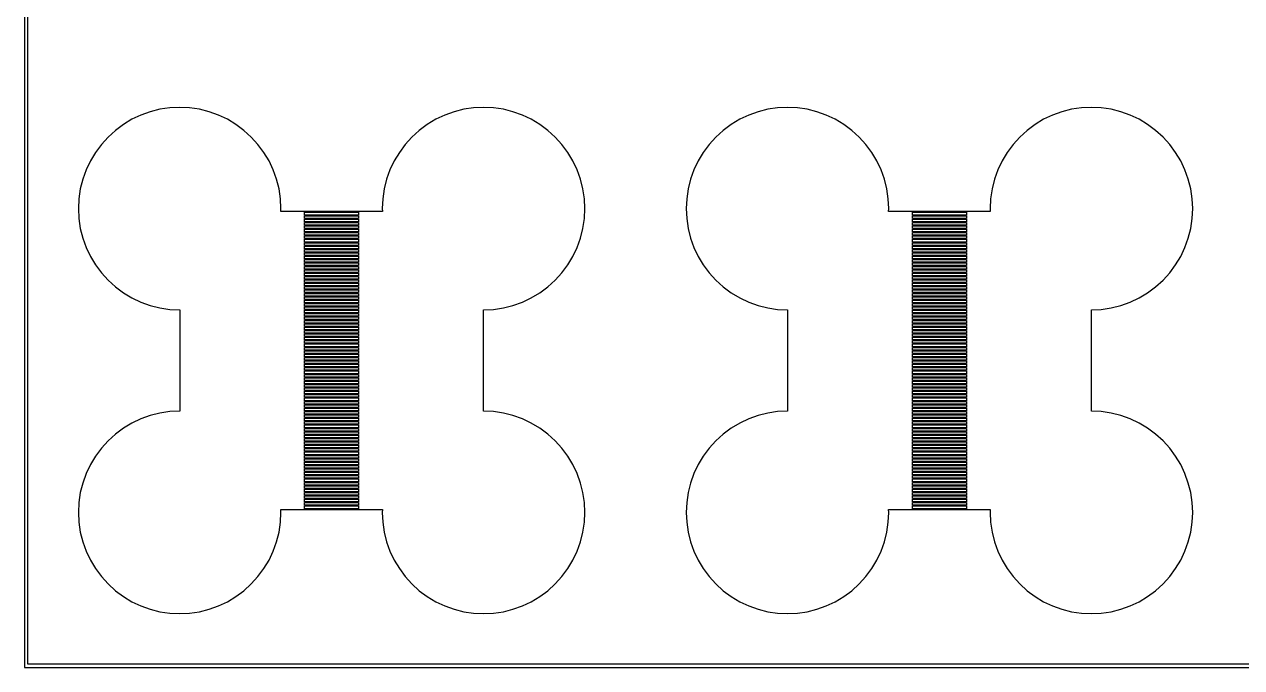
# Model space of a CAD drawing. Extents: x 0 to 72, y 0 to 108.
# Drawn here: x -0.05 to 17.98, y -0.05 to 9.48 of the extents above; entities that cross this region are included whole.
import ezdxf

# ---------------------------------------------------------------- set-up
doc = ezdxf.new("R2010")
doc.units = 0

msp = doc.modelspace()

# ---------------------------------------------------------------- linework, layer by layer
for p, q in [((-0.04999, 108.05), (-0.04999, -0.04999)), ((0, 0), (0, 108)), ((1.67598, 8.13582), (1.54291, 8.07288)), ((1.81458, 8.18541), (1.67598, 8.13582)), ((1.95737, 8.22118), (1.81458, 8.18541)), ((2.10298, 8.24277), (1.95737, 8.22118)), ((2.25, 8.25), (2.10298, 8.24277)), ((2.39703, 8.24277), (2.25, 8.25)), ((2.54265, 8.22118), (2.39703, 8.24277)), ((2.68544, 8.18541), (2.54265, 8.22118)), ((2.82404, 8.13582), (2.68544, 8.18541)), ((2.95711, 8.07288), (2.82404, 8.13582)), ((6.17596, 8.13582), (6.04289, 8.07288)), ((6.31456, 8.18541), (6.17596, 8.13582)), ((6.45735, 8.22118), (6.31456, 8.18541)), ((6.60297, 8.24277), (6.45735, 8.22118)), ((6.75, 8.25), (6.60297, 8.24277)), ((6.89702, 8.24277), (6.75, 8.25)), ((7.04263, 8.22118), (6.89702, 8.24277)), ((7.18542, 8.18541), (7.04263, 8.22118)), ((7.32402, 8.13582), (7.18542, 8.18541)), ((7.45709, 8.07288), (7.32402, 8.13582)), ((10.676, 8.13582), (10.5429, 8.07288)), ((10.8146, 8.18541), (10.676, 8.13582)), ((10.9574, 8.22118), (10.8146, 8.18541)), ((11.103, 8.24277), (10.9574, 8.22118)), ((11.25, 8.25), (11.103, 8.24277)), ((11.397, 8.24277), (11.25, 8.25)), ((11.5426, 8.22118), (11.397, 8.24277)), ((11.6854, 8.18541), (11.5426, 8.22118)), ((11.824, 8.13582), (11.6854, 8.18541)), ((11.9571, 8.07288), (11.824, 8.13582)), ((15.176, 8.13582), (15.0429, 8.07288)), ((15.3146, 8.18541), (15.176, 8.13582)), ((15.4574, 8.22118), (15.3146, 8.18541)), ((15.603, 8.24277), (15.4574, 8.22118)), ((15.75, 8.25), (15.603, 8.24277)), ((15.897, 8.24277), (15.75, 8.25)), ((16.0426, 8.22118), (15.897, 8.24277)), ((16.1854, 8.18541), (16.0426, 8.22118)), ((16.324, 8.13582), (16.1854, 8.18541)), ((16.4571, 8.07288), (16.324, 8.13582)), ((1.41666, 7.99719), (1.29842, 7.90952)), ((1.54291, 8.07288), (1.41666, 7.99719)), ((3.08336, 7.99719), (2.95711, 8.07288)), ((3.2016, 7.90952), (3.08336, 7.99719)), ((5.91664, 7.99719), (5.7984, 7.90952)), ((6.04289, 8.07288), (5.91664, 7.99719)), ((7.58334, 7.99719), (7.45709, 8.07288)), ((7.70158, 7.90952), (7.58334, 7.99719)), ((10.4167, 7.99719), (10.2984, 7.90952)), ((10.5429, 8.07288), (10.4167, 7.99719)), ((12.0834, 7.99719), (11.9571, 8.07288)), ((12.2016, 7.90952), (12.0834, 7.99719)), ((14.9166, 7.99719), (14.7984, 7.90952)), ((15.0429, 8.07288), (14.9166, 7.99719)), ((16.5833, 7.99719), (16.4571, 8.07288)), ((16.7016, 7.90952), (16.5833, 7.99719)), ((1.18935, 7.81065), (1.09048, 7.70158)), ((1.29842, 7.90952), (1.18935, 7.81065)), ((3.31067, 7.81065), (3.2016, 7.90952)), ((3.40953, 7.70158), (3.31067, 7.81065)), ((5.68933, 7.81065), (5.59047, 7.70158)), ((5.7984, 7.90952), (5.68933, 7.81065)), ((7.81065, 7.81065), (7.70158, 7.90952)), ((7.90952, 7.70158), (7.81065, 7.81065)), ((10.1893, 7.81065), (10.0905, 7.70158)), ((10.2984, 7.90952), (10.1893, 7.81065)), ((12.3107, 7.81065), (12.2016, 7.90952)), ((12.4095, 7.70158), (12.3107, 7.81065)), ((14.6893, 7.81065), (14.5905, 7.70158)), ((14.7984, 7.90952), (14.6893, 7.81065)), ((16.8107, 7.81065), (16.7016, 7.90952)), ((16.9095, 7.70158), (16.8107, 7.81065)), ((1.00281, 7.58334), (0.92712, 7.45709)), ((1.09048, 7.70158), (1.00281, 7.58334)), ((3.49721, 7.58334), (3.40953, 7.70158)), ((3.57289, 7.45709), (3.49721, 7.58334)), ((5.50279, 7.58334), (5.42711, 7.45709)), ((5.59047, 7.70158), (5.50279, 7.58334)), ((7.99719, 7.58334), (7.90952, 7.70158)), ((8.07288, 7.45709), (7.99719, 7.58334)), ((10.0028, 7.58334), (9.92712, 7.45709)), ((10.0905, 7.70158), (10.0028, 7.58334)), ((12.4972, 7.58334), (12.4095, 7.70158)), ((12.5729, 7.45709), (12.4972, 7.58334)), ((14.5028, 7.58334), (14.4271, 7.45709)), ((14.5905, 7.70158), (14.5028, 7.58334)), ((16.9972, 7.58334), (16.9095, 7.70158)), ((17.0729, 7.45709), (16.9972, 7.58334)), ((0.92712, 7.45709), (0.86418, 7.32402)), ((3.63583, 7.32402), (3.57289, 7.45709)), ((5.42711, 7.45709), (5.36417, 7.32402)), ((8.13582, 7.32402), (8.07288, 7.45709)), ((9.92712, 7.45709), (9.86418, 7.32402)), ((12.6358, 7.32402), (12.5729, 7.45709)), ((14.4271, 7.45709), (14.3642, 7.32402)), ((17.1358, 7.32402), (17.0729, 7.45709)), ((0.86418, 7.32402), (0.81459, 7.18542)), ((3.68542, 7.18542), (3.63583, 7.32402)), ((5.36417, 7.32402), (5.31458, 7.18542)), ((8.18541, 7.18542), (8.13582, 7.32402)), ((9.86418, 7.32402), (9.81459, 7.18542)), ((12.6854, 7.18542), (12.6358, 7.32402)), ((14.3642, 7.32402), (14.3146, 7.18542)), ((17.1854, 7.18542), (17.1358, 7.32402)), ((0.77882, 7.04263), (0.75723, 6.89702)), ((0.81459, 7.18542), (0.77882, 7.04263)), ((3.72119, 7.04263), (3.68542, 7.18542)), ((3.74278, 6.89702), (3.72119, 7.04263)), ((5.27881, 7.04263), (5.25722, 6.89702)), ((5.31458, 7.18542), (5.27881, 7.04263)), ((8.22118, 7.04263), (8.18541, 7.18542)), ((8.24277, 6.89702), (8.22118, 7.04263)), ((9.77882, 7.04263), (9.75723, 6.89702)), ((9.81459, 7.18542), (9.77882, 7.04263)), ((12.7212, 7.04263), (12.6854, 7.18542)), ((12.7428, 6.89702), (12.7212, 7.04263)), ((14.2788, 7.04263), (14.2572, 6.89702)), ((14.3146, 7.18542), (14.2788, 7.04263)), ((17.2212, 7.04263), (17.1854, 7.18542)), ((17.2428, 6.89702), (17.2212, 7.04263)), ((0.75723, 6.89702), (0.75, 6.75)), ((3.75, 6.75), (3.74278, 6.89702)), ((5.25722, 6.89702), (5.25, 6.75)), ((8.25, 6.75), (8.24277, 6.89702)), ((9.75723, 6.89702), (9.75, 6.75)), ((12.75, 6.75), (12.7428, 6.89702)), ((14.2572, 6.89702), (14.25, 6.75)), ((17.25, 6.75), (17.2428, 6.89702)), ((0.75, 6.75), (0.75723, 6.60297)), ((3.74779, 6.70499), (3.75, 6.75)), ((5.25221, 6.70499), (3.74779, 6.70499)), ((4.10001, 6.655), (4.10001, 6.69499)), ((4.10001, 6.69499), (4.89999, 6.69499)), ((4.89999, 6.69499), (4.89999, 6.655)), ((5.25, 6.75), (5.25221, 6.70499)), ((8.24277, 6.60297), (8.25, 6.75)), ((9.75, 6.75), (9.75723, 6.60297)), ((12.7478, 6.70499), (12.75, 6.75)), ((14.2522, 6.70499), (12.7478, 6.70499)), ((13.1, 6.655), (13.1, 6.69499)), ((13.1, 6.69499), (13.9, 6.69499)), ((13.9, 6.69499), (13.9, 6.655)), ((14.25, 6.75), (14.2522, 6.70499)), ((17.2428, 6.60297), (17.25, 6.75)), ((0.75723, 6.60297), (0.77882, 6.45735)), ((4.89999, 6.655), (4.10001, 6.655)), ((4.10001, 6.605), (4.10001, 6.64499)), ((4.10001, 6.64499), (4.89999, 6.64499)), ((4.89999, 6.605), (4.10001, 6.605)), ((4.10001, 6.55499), (4.10001, 6.59499)), ((4.10001, 6.59499), (4.89999, 6.59499)), ((4.89999, 6.55499), (4.10001, 6.55499)), ((4.10001, 6.50499), (4.10001, 6.545)), ((4.10001, 6.545), (4.89999, 6.545)), ((4.89999, 6.50499), (4.10001, 6.50499)), ((4.10001, 6.45499), (4.10001, 6.495)), ((4.10001, 6.495), (4.89999, 6.495)), ((4.89999, 6.64499), (4.89999, 6.605)), ((4.89999, 6.59499), (4.89999, 6.55499)), ((4.89999, 6.545), (4.89999, 6.50499)), ((4.89999, 6.495), (4.89999, 6.45499)), ((8.22118, 6.45735), (8.24277, 6.60297)), ((9.75723, 6.60297), (9.77882, 6.45735)), ((13.9, 6.655), (13.1, 6.655)), ((13.1, 6.605), (13.1, 6.64499)), ((13.1, 6.64499), (13.9, 6.64499)), ((13.9, 6.605), (13.1, 6.605)), ((13.1, 6.55499), (13.1, 6.59499)), ((13.1, 6.59499), (13.9, 6.59499)), ((13.9, 6.55499), (13.1, 6.55499)), ((13.1, 6.50499), (13.1, 6.545)), ((13.1, 6.545), (13.9, 6.545)), ((13.9, 6.50499), (13.1, 6.50499)), ((13.1, 6.45499), (13.1, 6.495)), ((13.1, 6.495), (13.9, 6.495)), ((13.9, 6.64499), (13.9, 6.605)), ((13.9, 6.59499), (13.9, 6.55499)), ((13.9, 6.545), (13.9, 6.50499)), ((13.9, 6.495), (13.9, 6.45499)), ((17.2212, 6.45735), (17.2428, 6.60297)), ((0.77882, 6.45735), (0.81459, 6.31456)), ((0.81459, 6.31456), (0.86418, 6.17596)), ((4.89999, 6.45499), (4.10001, 6.45499)), ((4.10001, 6.405), (4.10001, 6.44499)), ((4.10001, 6.44499), (4.89999, 6.44499)), ((4.89999, 6.405), (4.10001, 6.405)), ((4.10001, 6.355), (4.10001, 6.39499)), ((4.10001, 6.39499), (4.89999, 6.39499)), ((4.89999, 6.355), (4.10001, 6.355)), ((4.10001, 6.30499), (4.10001, 6.34499)), ((4.10001, 6.34499), (4.89999, 6.34499)), ((4.89999, 6.44499), (4.89999, 6.405)), ((4.89999, 6.39499), (4.89999, 6.355)), ((4.89999, 6.34499), (4.89999, 6.30499)), ((8.13582, 6.17596), (8.18541, 6.31456)), ((8.18541, 6.31456), (8.22118, 6.45735)), ((9.77882, 6.45735), (9.81459, 6.31456)), ((9.81459, 6.31456), (9.86418, 6.17596)), ((13.9, 6.45499), (13.1, 6.45499)), ((13.1, 6.405), (13.1, 6.44499)), ((13.1, 6.44499), (13.9, 6.44499)), ((13.9, 6.405), (13.1, 6.405)), ((13.1, 6.355), (13.1, 6.39499)), ((13.1, 6.39499), (13.9, 6.39499)), ((13.9, 6.355), (13.1, 6.355)), ((13.1, 6.30499), (13.1, 6.34499)), ((13.1, 6.34499), (13.9, 6.34499)), ((13.9, 6.44499), (13.9, 6.405)), ((13.9, 6.39499), (13.9, 6.355)), ((13.9, 6.34499), (13.9, 6.30499)), ((17.1358, 6.17596), (17.1854, 6.31456)), ((17.1854, 6.31456), (17.2212, 6.45735)), ((0.86418, 6.17596), (0.92712, 6.04289)), ((4.89999, 6.30499), (4.10001, 6.30499)), ((4.10001, 6.25499), (4.10001, 6.295)), ((4.10001, 6.295), (4.89999, 6.295)), ((4.89999, 6.25499), (4.10001, 6.25499)), ((4.10001, 6.20499), (4.10001, 6.245)), ((4.10001, 6.245), (4.89999, 6.245)), ((4.89999, 6.20499), (4.10001, 6.20499)), ((4.10001, 6.155), (4.10001, 6.19499)), ((4.10001, 6.19499), (4.89999, 6.19499)), ((4.89999, 6.155), (4.10001, 6.155)), ((4.10001, 6.105), (4.10001, 6.14499)), ((4.10001, 6.14499), (4.89999, 6.14499)), ((4.89999, 6.295), (4.89999, 6.25499)), ((4.89999, 6.245), (4.89999, 6.20499)), ((4.89999, 6.19499), (4.89999, 6.155)), ((4.89999, 6.14499), (4.89999, 6.105)), ((8.07288, 6.04289), (8.13582, 6.17596)), ((9.86418, 6.17596), (9.92712, 6.04289)), ((13.9, 6.30499), (13.1, 6.30499)), ((13.1, 6.25499), (13.1, 6.295)), ((13.1, 6.295), (13.9, 6.295)), ((13.9, 6.25499), (13.1, 6.25499)), ((13.1, 6.20499), (13.1, 6.245)), ((13.1, 6.245), (13.9, 6.245)), ((13.9, 6.20499), (13.1, 6.20499)), ((13.1, 6.155), (13.1, 6.19499)), ((13.1, 6.19499), (13.9, 6.19499)), ((13.9, 6.155), (13.1, 6.155)), ((13.1, 6.105), (13.1, 6.14499)), ((13.1, 6.14499), (13.9, 6.14499)), ((13.9, 6.295), (13.9, 6.25499)), ((13.9, 6.245), (13.9, 6.20499)), ((13.9, 6.19499), (13.9, 6.155)), ((13.9, 6.14499), (13.9, 6.105)), ((17.0729, 6.04289), (17.1358, 6.17596)), ((0.92712, 6.04289), (1.00281, 5.91664)), ((4.89999, 6.105), (4.10001, 6.105)), ((4.10001, 6.05499), (4.10001, 6.09499)), ((4.10001, 6.09499), (4.89999, 6.09499)), ((4.89999, 6.05499), (4.10001, 6.05499)), ((4.10001, 6.00499), (4.10001, 6.045)), ((4.10001, 6.045), (4.89999, 6.045)), ((4.89999, 6.00499), (4.10001, 6.00499)), ((4.10001, 5.95499), (4.10001, 5.995)), ((4.10001, 5.995), (4.89999, 5.995)), ((4.89999, 5.95499), (4.10001, 5.95499)), ((4.89999, 6.09499), (4.89999, 6.05499)), ((4.89999, 6.045), (4.89999, 6.00499)), ((4.89999, 5.995), (4.89999, 5.95499)), ((7.99719, 5.91664), (8.07288, 6.04289)), ((9.92712, 6.04289), (10.0028, 5.91664)), ((13.9, 6.105), (13.1, 6.105)), ((13.1, 6.05499), (13.1, 6.09499)), ((13.1, 6.09499), (13.9, 6.09499)), ((13.9, 6.05499), (13.1, 6.05499)), ((13.1, 6.00499), (13.1, 6.045)), ((13.1, 6.045), (13.9, 6.045)), ((13.9, 6.00499), (13.1, 6.00499)), ((13.1, 5.95499), (13.1, 5.995)), ((13.1, 5.995), (13.9, 5.995)), ((13.9, 5.95499), (13.1, 5.95499)), ((13.9, 6.09499), (13.9, 6.05499)), ((13.9, 6.045), (13.9, 6.00499)), ((13.9, 5.995), (13.9, 5.95499)), ((16.9972, 5.91664), (17.0729, 6.04289)), ((1.00281, 5.91664), (1.09048, 5.7984)), ((1.09048, 5.7984), (1.18935, 5.68933)), ((4.10001, 5.905), (4.10001, 5.94499)), ((4.10001, 5.94499), (4.89999, 5.94499)), ((4.89999, 5.905), (4.10001, 5.905)), ((4.10001, 5.855), (4.10001, 5.89499)), ((4.10001, 5.89499), (4.89999, 5.89499)), ((4.89999, 5.855), (4.10001, 5.855)), ((4.10001, 5.80499), (4.10001, 5.84499)), ((4.10001, 5.84499), (4.89999, 5.84499)), ((4.89999, 5.80499), (4.10001, 5.80499)), ((4.10001, 5.75499), (4.10001, 5.795)), ((4.10001, 5.795), (4.89999, 5.795)), ((4.89999, 5.94499), (4.89999, 5.905)), ((4.89999, 5.89499), (4.89999, 5.855)), ((4.89999, 5.84499), (4.89999, 5.80499)), ((4.89999, 5.795), (4.89999, 5.75499)), ((7.81065, 5.68933), (7.90952, 5.7984)), ((7.90952, 5.7984), (7.99719, 5.91664)), ((10.0028, 5.91664), (10.0905, 5.7984)), ((10.0905, 5.7984), (10.1893, 5.68933)), ((13.1, 5.905), (13.1, 5.94499)), ((13.1, 5.94499), (13.9, 5.94499)), ((13.9, 5.905), (13.1, 5.905)), ((13.1, 5.855), (13.1, 5.89499)), ((13.1, 5.89499), (13.9, 5.89499)), ((13.9, 5.855), (13.1, 5.855)), ((13.1, 5.80499), (13.1, 5.84499)), ((13.1, 5.84499), (13.9, 5.84499)), ((13.9, 5.80499), (13.1, 5.80499)), ((13.1, 5.75499), (13.1, 5.795)), ((13.1, 5.795), (13.9, 5.795)), ((13.9, 5.94499), (13.9, 5.905)), ((13.9, 5.89499), (13.9, 5.855)), ((13.9, 5.84499), (13.9, 5.80499)), ((13.9, 5.795), (13.9, 5.75499)), ((16.8107, 5.68933), (16.9095, 5.7984)), ((16.9095, 5.7984), (16.9972, 5.91664)), ((1.18935, 5.68933), (1.29842, 5.59047)), ((1.29842, 5.59047), (1.41666, 5.50279)), ((4.89999, 5.75499), (4.10001, 5.75499)), ((4.10001, 5.70499), (4.10001, 5.745)), ((4.10001, 5.745), (4.89999, 5.745)), ((4.89999, 5.70499), (4.10001, 5.70499)), ((4.10001, 5.655), (4.10001, 5.69499)), ((4.10001, 5.69499), (4.89999, 5.69499)), ((4.89999, 5.655), (4.10001, 5.655)), ((4.10001, 5.605), (4.10001, 5.64499)), ((4.10001, 5.64499), (4.89999, 5.64499)), ((4.89999, 5.605), (4.10001, 5.605)), ((4.10001, 5.55499), (4.10001, 5.59499)), ((4.10001, 5.59499), (4.89999, 5.59499)), ((4.89999, 5.745), (4.89999, 5.70499)), ((4.89999, 5.69499), (4.89999, 5.655)), ((4.89999, 5.64499), (4.89999, 5.605)), ((4.89999, 5.59499), (4.89999, 5.55499)), ((7.58334, 5.50279), (7.70158, 5.59047)), ((7.70158, 5.59047), (7.81065, 5.68933)), ((10.1893, 5.68933), (10.2984, 5.59047)), ((10.2984, 5.59047), (10.4167, 5.50279)), ((13.9, 5.75499), (13.1, 5.75499)), ((13.1, 5.70499), (13.1, 5.745)), ((13.1, 5.745), (13.9, 5.745)), ((13.9, 5.70499), (13.1, 5.70499)), ((13.1, 5.655), (13.1, 5.69499)), ((13.1, 5.69499), (13.9, 5.69499)), ((13.9, 5.655), (13.1, 5.655)), ((13.1, 5.605), (13.1, 5.64499)), ((13.1, 5.64499), (13.9, 5.64499)), ((13.9, 5.605), (13.1, 5.605)), ((13.1, 5.55499), (13.1, 5.59499)), ((13.1, 5.59499), (13.9, 5.59499)), ((13.9, 5.745), (13.9, 5.70499)), ((13.9, 5.69499), (13.9, 5.655)), ((13.9, 5.64499), (13.9, 5.605)), ((13.9, 5.59499), (13.9, 5.55499)), ((16.5833, 5.50279), (16.7016, 5.59047)), ((16.7016, 5.59047), (16.8107, 5.68933)), ((1.41666, 5.50279), (1.54291, 5.42711)), ((1.54291, 5.42711), (1.67598, 5.36417)), ((4.89999, 5.55499), (4.10001, 5.55499)), ((4.10001, 5.50499), (4.10001, 5.545)), ((4.10001, 5.545), (4.89999, 5.545)), ((4.89999, 5.50499), (4.10001, 5.50499)), ((4.10001, 5.45499), (4.10001, 5.495)), ((4.10001, 5.495), (4.89999, 5.495)), ((4.89999, 5.45499), (4.10001, 5.45499)), ((4.10001, 5.405), (4.10001, 5.44499)), ((4.10001, 5.44499), (4.89999, 5.44499)), ((4.89999, 5.545), (4.89999, 5.50499)), ((4.89999, 5.495), (4.89999, 5.45499)), ((4.89999, 5.44499), (4.89999, 5.405)), ((7.32402, 5.36417), (7.45709, 5.42711)), ((7.45709, 5.42711), (7.58334, 5.50279)), ((10.4167, 5.50279), (10.5429, 5.42711)), ((10.5429, 5.42711), (10.676, 5.36417)), ((13.9, 5.55499), (13.1, 5.55499)), ((13.1, 5.50499), (13.1, 5.545)), ((13.1, 5.545), (13.9, 5.545)), ((13.9, 5.50499), (13.1, 5.50499)), ((13.1, 5.45499), (13.1, 5.495)), ((13.1, 5.495), (13.9, 5.495)), ((13.9, 5.45499), (13.1, 5.45499)), ((13.1, 5.405), (13.1, 5.44499)), ((13.1, 5.44499), (13.9, 5.44499)), ((13.9, 5.545), (13.9, 5.50499)), ((13.9, 5.495), (13.9, 5.45499)), ((13.9, 5.44499), (13.9, 5.405)), ((16.324, 5.36417), (16.4571, 5.42711)), ((16.4571, 5.42711), (16.5833, 5.50279)), ((1.67598, 5.36417), (1.81458, 5.31458)), ((1.81458, 5.31458), (1.95737, 5.27881)), ((1.95737, 5.27881), (2.10298, 5.25722)), ((2.10298, 5.25722), (2.25, 5.25)), ((2.25, 5.25), (2.25, 3.75)), ((4.89999, 5.405), (4.10001, 5.405)), ((4.10001, 5.355), (4.10001, 5.39499)), ((4.10001, 5.39499), (4.89999, 5.39499)), ((4.89999, 5.355), (4.10001, 5.355)), ((4.10001, 5.30499), (4.10001, 5.34499)), ((4.10001, 5.34499), (4.89999, 5.34499)), ((4.89999, 5.30499), (4.10001, 5.30499)), ((4.10001, 5.25499), (4.10001, 5.295)), ((4.10001, 5.295), (4.89999, 5.295)), ((4.89999, 5.25499), (4.10001, 5.25499)), ((4.10001, 5.20499), (4.10001, 5.245)), ((4.10001, 5.245), (4.89999, 5.245)), ((4.89999, 5.39499), (4.89999, 5.355)), ((4.89999, 5.34499), (4.89999, 5.30499)), ((4.89999, 5.295), (4.89999, 5.25499)), ((4.89999, 5.245), (4.89999, 5.20499)), ((6.75, 5.25), (6.89702, 5.25722)), ((6.75, 3.75), (6.75, 5.25)), ((6.89702, 5.25722), (7.04263, 5.27881)), ((7.04263, 5.27881), (7.18542, 5.31458)), ((7.18542, 5.31458), (7.32402, 5.36417)), ((10.676, 5.36417), (10.8146, 5.31458)), ((10.8146, 5.31458), (10.9574, 5.27881)), ((10.9574, 5.27881), (11.103, 5.25722)), ((11.103, 5.25722), (11.25, 5.25)), ((11.25, 5.25), (11.25, 3.75)), ((13.9, 5.405), (13.1, 5.405)), ((13.1, 5.355), (13.1, 5.39499)), ((13.1, 5.39499), (13.9, 5.39499)), ((13.9, 5.355), (13.1, 5.355)), ((13.1, 5.30499), (13.1, 5.34499)), ((13.1, 5.34499), (13.9, 5.34499)), ((13.9, 5.30499), (13.1, 5.30499)), ((13.1, 5.25499), (13.1, 5.295)), ((13.1, 5.295), (13.9, 5.295)), ((13.9, 5.25499), (13.1, 5.25499)), ((13.1, 5.20499), (13.1, 5.245)), ((13.1, 5.245), (13.9, 5.245)), ((13.9, 5.39499), (13.9, 5.355)), ((13.9, 5.34499), (13.9, 5.30499)), ((13.9, 5.295), (13.9, 5.25499)), ((13.9, 5.245), (13.9, 5.20499)), ((15.75, 5.25), (15.897, 5.25722)), ((15.75, 3.75), (15.75, 5.25)), ((15.897, 5.25722), (16.0426, 5.27881)), ((16.0426, 5.27881), (16.1854, 5.31458)), ((16.1854, 5.31458), (16.324, 5.36417)), ((4.89999, 5.20499), (4.10001, 5.20499)), ((4.10001, 5.155), (4.10001, 5.19499)), ((4.10001, 5.19499), (4.89999, 5.19499)), ((4.89999, 5.155), (4.10001, 5.155)), ((4.10001, 5.105), (4.10001, 5.14499)), ((4.10001, 5.14499), (4.89999, 5.14499)), ((4.89999, 5.105), (4.10001, 5.105)), ((4.10001, 5.05499), (4.10001, 5.09499)), ((4.10001, 5.09499), (4.89999, 5.09499)), ((4.89999, 5.05499), (4.10001, 5.05499)), ((4.89999, 5.19499), (4.89999, 5.155)), ((4.89999, 5.14499), (4.89999, 5.105)), ((4.89999, 5.09499), (4.89999, 5.05499)), ((13.9, 5.20499), (13.1, 5.20499)), ((13.1, 5.155), (13.1, 5.19499)), ((13.1, 5.19499), (13.9, 5.19499)), ((13.9, 5.155), (13.1, 5.155)), ((13.1, 5.105), (13.1, 5.14499)), ((13.1, 5.14499), (13.9, 5.14499)), ((13.9, 5.105), (13.1, 5.105)), ((13.1, 5.05499), (13.1, 5.09499)), ((13.1, 5.09499), (13.9, 5.09499)), ((13.9, 5.05499), (13.1, 5.05499)), ((13.9, 5.19499), (13.9, 5.155)), ((13.9, 5.14499), (13.9, 5.105)), ((13.9, 5.09499), (13.9, 5.05499)), ((4.10001, 5.00499), (4.10001, 5.045)), ((4.10001, 5.045), (4.89999, 5.045)), ((4.89999, 5.00499), (4.10001, 5.00499)), ((4.10001, 4.95499), (4.10001, 4.995)), ((4.10001, 4.995), (4.89999, 4.995)), ((4.89999, 4.95499), (4.10001, 4.95499)), ((4.10001, 4.905), (4.10001, 4.94499)), ((4.10001, 4.94499), (4.89999, 4.94499)), ((4.89999, 4.905), (4.10001, 4.905)), ((4.10001, 4.855), (4.10001, 4.89499)), ((4.10001, 4.89499), (4.89999, 4.89499)), ((4.89999, 5.045), (4.89999, 5.00499)), ((4.89999, 4.995), (4.89999, 4.95499)), ((4.89999, 4.94499), (4.89999, 4.905)), ((4.89999, 4.89499), (4.89999, 4.855)), ((13.1, 5.00499), (13.1, 5.045)), ((13.1, 5.045), (13.9, 5.045)), ((13.9, 5.00499), (13.1, 5.00499)), ((13.1, 4.95499), (13.1, 4.995)), ((13.1, 4.995), (13.9, 4.995)), ((13.9, 4.95499), (13.1, 4.95499)), ((13.1, 4.905), (13.1, 4.94499)), ((13.1, 4.94499), (13.9, 4.94499)), ((13.9, 4.905), (13.1, 4.905)), ((13.1, 4.855), (13.1, 4.89499)), ((13.1, 4.89499), (13.9, 4.89499)), ((13.9, 5.045), (13.9, 5.00499)), ((13.9, 4.995), (13.9, 4.95499)), ((13.9, 4.94499), (13.9, 4.905)), ((13.9, 4.89499), (13.9, 4.855)), ((4.89999, 4.855), (4.10001, 4.855)), ((4.10001, 4.80499), (4.10001, 4.84499)), ((4.10001, 4.84499), (4.89999, 4.84499)), ((4.89999, 4.80499), (4.10001, 4.80499)), ((4.10001, 4.75499), (4.10001, 4.795)), ((4.10001, 4.795), (4.89999, 4.795)), ((4.89999, 4.75499), (4.10001, 4.75499)), ((4.10001, 4.70499), (4.10001, 4.745)), ((4.10001, 4.745), (4.89999, 4.745)), ((4.89999, 4.70499), (4.10001, 4.70499)), ((4.10001, 4.655), (4.10001, 4.69499)), ((4.10001, 4.69499), (4.89999, 4.69499)), ((4.89999, 4.84499), (4.89999, 4.80499)), ((4.89999, 4.795), (4.89999, 4.75499)), ((4.89999, 4.745), (4.89999, 4.70499)), ((4.89999, 4.69499), (4.89999, 4.655)), ((13.9, 4.855), (13.1, 4.855)), ((13.1, 4.80499), (13.1, 4.84499)), ((13.1, 4.84499), (13.9, 4.84499)), ((13.9, 4.80499), (13.1, 4.80499)), ((13.1, 4.75499), (13.1, 4.795)), ((13.1, 4.795), (13.9, 4.795)), ((13.9, 4.75499), (13.1, 4.75499)), ((13.1, 4.70499), (13.1, 4.745)), ((13.1, 4.745), (13.9, 4.745)), ((13.9, 4.70499), (13.1, 4.70499)), ((13.1, 4.655), (13.1, 4.69499)), ((13.1, 4.69499), (13.9, 4.69499)), ((13.9, 4.84499), (13.9, 4.80499)), ((13.9, 4.795), (13.9, 4.75499)), ((13.9, 4.745), (13.9, 4.70499)), ((13.9, 4.69499), (13.9, 4.655)), ((4.89999, 4.655), (4.10001, 4.655)), ((4.10001, 4.605), (4.10001, 4.64499)), ((4.10001, 4.64499), (4.89999, 4.64499)), ((4.89999, 4.605), (4.10001, 4.605)), ((4.10001, 4.55499), (4.10001, 4.59499)), ((4.10001, 4.59499), (4.89999, 4.59499)), ((4.89999, 4.55499), (4.10001, 4.55499)), ((4.10001, 4.50499), (4.10001, 4.545)), ((4.10001, 4.545), (4.89999, 4.545)), ((4.89999, 4.64499), (4.89999, 4.605)), ((4.89999, 4.59499), (4.89999, 4.55499)), ((4.89999, 4.545), (4.89999, 4.50499)), ((13.9, 4.655), (13.1, 4.655)), ((13.1, 4.605), (13.1, 4.64499)), ((13.1, 4.64499), (13.9, 4.64499)), ((13.9, 4.605), (13.1, 4.605)), ((13.1, 4.55499), (13.1, 4.59499)), ((13.1, 4.59499), (13.9, 4.59499)), ((13.9, 4.55499), (13.1, 4.55499)), ((13.1, 4.50499), (13.1, 4.545)), ((13.1, 4.545), (13.9, 4.545)), ((13.9, 4.64499), (13.9, 4.605)), ((13.9, 4.59499), (13.9, 4.55499)), ((13.9, 4.545), (13.9, 4.50499)), ((4.89999, 4.50499), (4.10001, 4.50499)), ((4.10001, 4.455), (4.10001, 4.49501)), ((4.10001, 4.49501), (4.89999, 4.49501)), ((4.89999, 4.455), (4.10001, 4.455)), ((4.10001, 4.40501), (4.10001, 4.44501)), ((4.10001, 4.44501), (4.89999, 4.44501)), ((4.89999, 4.40501), (4.10001, 4.40501)), ((4.10001, 4.35501), (4.10001, 4.395)), ((4.10001, 4.395), (4.89999, 4.395)), ((4.89999, 4.35501), (4.10001, 4.35501)), ((4.10001, 4.30501), (4.10001, 4.345)), ((4.10001, 4.345), (4.89999, 4.345)), ((4.89999, 4.49501), (4.89999, 4.455)), ((4.89999, 4.44501), (4.89999, 4.40501)), ((4.89999, 4.395), (4.89999, 4.35501)), ((4.89999, 4.345), (4.89999, 4.30501)), ((13.9, 4.50499), (13.1, 4.50499)), ((13.1, 4.455), (13.1, 4.49501)), ((13.1, 4.49501), (13.9, 4.49501)), ((13.9, 4.455), (13.1, 4.455)), ((13.1, 4.40501), (13.1, 4.44501)), ((13.1, 4.44501), (13.9, 4.44501)), ((13.9, 4.40501), (13.1, 4.40501)), ((13.1, 4.35501), (13.1, 4.395)), ((13.1, 4.395), (13.9, 4.395)), ((13.9, 4.35501), (13.1, 4.35501)), ((13.1, 4.30501), (13.1, 4.345)), ((13.1, 4.345), (13.9, 4.345)), ((13.9, 4.49501), (13.9, 4.455)), ((13.9, 4.44501), (13.9, 4.40501)), ((13.9, 4.395), (13.9, 4.35501)), ((13.9, 4.345), (13.9, 4.30501)), ((4.89999, 4.30501), (4.10001, 4.30501)), ((4.10001, 4.255), (4.10001, 4.29501)), ((4.10001, 4.29501), (4.89999, 4.29501)), ((4.89999, 4.255), (4.10001, 4.255)), ((4.10001, 4.205), (4.10001, 4.24501)), ((4.10001, 4.24501), (4.89999, 4.24501)), ((4.89999, 4.205), (4.10001, 4.205)), ((4.10001, 4.15501), (4.10001, 4.19501)), ((4.10001, 4.19501), (4.89999, 4.19501)), ((4.89999, 4.15501), (4.10001, 4.15501)), ((4.89999, 4.29501), (4.89999, 4.255)), ((4.89999, 4.24501), (4.89999, 4.205)), ((4.89999, 4.19501), (4.89999, 4.15501)), ((13.9, 4.30501), (13.1, 4.30501)), ((13.1, 4.255), (13.1, 4.29501)), ((13.1, 4.29501), (13.9, 4.29501)), ((13.9, 4.255), (13.1, 4.255)), ((13.1, 4.205), (13.1, 4.24501)), ((13.1, 4.24501), (13.9, 4.24501)), ((13.9, 4.205), (13.1, 4.205)), ((13.1, 4.15501), (13.1, 4.19501)), ((13.1, 4.19501), (13.9, 4.19501)), ((13.9, 4.15501), (13.1, 4.15501)), ((13.9, 4.29501), (13.9, 4.255)), ((13.9, 4.24501), (13.9, 4.205)), ((13.9, 4.19501), (13.9, 4.15501)), ((4.10001, 4.10501), (4.10001, 4.145)), ((4.10001, 4.145), (4.89999, 4.145)), ((4.89999, 4.10501), (4.10001, 4.10501)), ((4.10001, 4.05501), (4.10001, 4.095)), ((4.10001, 4.095), (4.89999, 4.095)), ((4.89999, 4.05501), (4.10001, 4.05501)), ((4.10001, 4.005), (4.10001, 4.04501)), ((4.10001, 4.04501), (4.89999, 4.04501)), ((4.89999, 4.005), (4.10001, 4.005)), ((4.10001, 3.955), (4.10001, 3.99501)), ((4.10001, 3.99501), (4.89999, 3.99501)), ((4.89999, 4.145), (4.89999, 4.10501)), ((4.89999, 4.095), (4.89999, 4.05501)), ((4.89999, 4.04501), (4.89999, 4.005)), ((4.89999, 3.99501), (4.89999, 3.955)), ((13.1, 4.10501), (13.1, 4.145)), ((13.1, 4.145), (13.9, 4.145)), ((13.9, 4.10501), (13.1, 4.10501)), ((13.1, 4.05501), (13.1, 4.095)), ((13.1, 4.095), (13.9, 4.095)), ((13.9, 4.05501), (13.1, 4.05501)), ((13.1, 4.005), (13.1, 4.04501)), ((13.1, 4.04501), (13.9, 4.04501)), ((13.9, 4.005), (13.1, 4.005)), ((13.1, 3.955), (13.1, 3.99501)), ((13.1, 3.99501), (13.9, 3.99501)), ((13.9, 4.145), (13.9, 4.10501)), ((13.9, 4.095), (13.9, 4.05501)), ((13.9, 4.04501), (13.9, 4.005)), ((13.9, 3.99501), (13.9, 3.955)), ((4.89999, 3.955), (4.10001, 3.955)), ((4.10001, 3.90501), (4.10001, 3.94501)), ((4.10001, 3.94501), (4.89999, 3.94501)), ((4.89999, 3.90501), (4.10001, 3.90501)), ((4.10001, 3.85501), (4.10001, 3.895)), ((4.10001, 3.895), (4.89999, 3.895)), ((4.89999, 3.85501), (4.10001, 3.85501)), ((4.10001, 3.80501), (4.10001, 3.845)), ((4.10001, 3.845), (4.89999, 3.845)), ((4.89999, 3.80501), (4.10001, 3.80501)), ((4.10001, 3.755), (4.10001, 3.79501)), ((4.10001, 3.79501), (4.89999, 3.79501)), ((4.89999, 3.94501), (4.89999, 3.90501)), ((4.89999, 3.895), (4.89999, 3.85501)), ((4.89999, 3.845), (4.89999, 3.80501)), ((4.89999, 3.79501), (4.89999, 3.755)), ((13.9, 3.955), (13.1, 3.955)), ((13.1, 3.90501), (13.1, 3.94501)), ((13.1, 3.94501), (13.9, 3.94501)), ((13.9, 3.90501), (13.1, 3.90501)), ((13.1, 3.85501), (13.1, 3.895)), ((13.1, 3.895), (13.9, 3.895)), ((13.9, 3.85501), (13.1, 3.85501)), ((13.1, 3.80501), (13.1, 3.845)), ((13.1, 3.845), (13.9, 3.845)), ((13.9, 3.80501), (13.1, 3.80501)), ((13.1, 3.755), (13.1, 3.79501)), ((13.1, 3.79501), (13.9, 3.79501)), ((13.9, 3.94501), (13.9, 3.90501)), ((13.9, 3.895), (13.9, 3.85501)), ((13.9, 3.845), (13.9, 3.80501)), ((13.9, 3.79501), (13.9, 3.755)), ((1.67598, 3.63583), (1.54291, 3.57289)), ((1.81458, 3.68542), (1.67598, 3.63583)), ((1.95737, 3.72119), (1.81458, 3.68542)), ((2.10298, 3.74278), (1.95737, 3.72119)), ((2.25, 3.75), (2.10298, 3.74278)), ((4.89999, 3.755), (4.10001, 3.755)), ((4.10001, 3.705), (4.10001, 3.74501)), ((4.10001, 3.74501), (4.89999, 3.74501)), ((4.89999, 3.705), (4.10001, 3.705)), ((4.10001, 3.65501), (4.10001, 3.69501)), ((4.10001, 3.69501), (4.89999, 3.69501)), ((4.89999, 3.65501), (4.10001, 3.65501)), ((4.10001, 3.60501), (4.10001, 3.645)), ((4.10001, 3.645), (4.89999, 3.645)), ((4.89999, 3.60501), (4.10001, 3.60501)), ((4.89999, 3.74501), (4.89999, 3.705)), ((4.89999, 3.69501), (4.89999, 3.65501)), ((4.89999, 3.645), (4.89999, 3.60501)), ((6.89702, 3.74278), (6.75, 3.75)), ((7.04263, 3.72119), (6.89702, 3.74278)), ((7.18542, 3.68542), (7.04263, 3.72119)), ((7.32402, 3.63583), (7.18542, 3.68542)), ((7.45709, 3.57289), (7.32402, 3.63583)), ((10.676, 3.63583), (10.5429, 3.57289)), ((10.8146, 3.68542), (10.676, 3.63583)), ((10.9574, 3.72119), (10.8146, 3.68542)), ((11.103, 3.74278), (10.9574, 3.72119)), ((11.25, 3.75), (11.103, 3.74278)), ((13.9, 3.755), (13.1, 3.755)), ((13.1, 3.705), (13.1, 3.74501)), ((13.1, 3.74501), (13.9, 3.74501)), ((13.9, 3.705), (13.1, 3.705)), ((13.1, 3.65501), (13.1, 3.69501)), ((13.1, 3.69501), (13.9, 3.69501)), ((13.9, 3.65501), (13.1, 3.65501)), ((13.1, 3.60501), (13.1, 3.645)), ((13.1, 3.645), (13.9, 3.645)), ((13.9, 3.60501), (13.1, 3.60501)), ((13.9, 3.74501), (13.9, 3.705)), ((13.9, 3.69501), (13.9, 3.65501)), ((13.9, 3.645), (13.9, 3.60501)), ((15.897, 3.74278), (15.75, 3.75)), ((16.0426, 3.72119), (15.897, 3.74278)), ((16.1854, 3.68542), (16.0426, 3.72119)), ((16.324, 3.63583), (16.1854, 3.68542)), ((16.4571, 3.57289), (16.324, 3.63583)), ((1.41666, 3.49721), (1.29842, 3.40953)), ((1.54291, 3.57289), (1.41666, 3.49721)), ((4.10001, 3.55501), (4.10001, 3.595)), ((4.10001, 3.595), (4.89999, 3.595)), ((4.89999, 3.55501), (4.10001, 3.55501)), ((4.10001, 3.505), (4.10001, 3.54501)), ((4.10001, 3.54501), (4.89999, 3.54501)), ((4.89999, 3.505), (4.10001, 3.505)), ((4.10001, 3.455), (4.10001, 3.49501)), ((4.10001, 3.49501), (4.89999, 3.49501)), ((4.89999, 3.455), (4.10001, 3.455)), ((4.10001, 3.40501), (4.10001, 3.44501)), ((4.10001, 3.44501), (4.89999, 3.44501)), ((4.89999, 3.595), (4.89999, 3.55501)), ((4.89999, 3.54501), (4.89999, 3.505)), ((4.89999, 3.49501), (4.89999, 3.455)), ((4.89999, 3.44501), (4.89999, 3.40501)), ((7.58334, 3.49721), (7.45709, 3.57289)), ((7.70158, 3.40953), (7.58334, 3.49721)), ((10.4167, 3.49721), (10.2984, 3.40953)), ((10.5429, 3.57289), (10.4167, 3.49721)), ((13.1, 3.55501), (13.1, 3.595)), ((13.1, 3.595), (13.9, 3.595)), ((13.9, 3.55501), (13.1, 3.55501)), ((13.1, 3.505), (13.1, 3.54501)), ((13.1, 3.54501), (13.9, 3.54501)), ((13.9, 3.505), (13.1, 3.505)), ((13.1, 3.455), (13.1, 3.49501)), ((13.1, 3.49501), (13.9, 3.49501)), ((13.9, 3.455), (13.1, 3.455)), ((13.1, 3.40501), (13.1, 3.44501)), ((13.1, 3.44501), (13.9, 3.44501)), ((13.9, 3.595), (13.9, 3.55501)), ((13.9, 3.54501), (13.9, 3.505)), ((13.9, 3.49501), (13.9, 3.455)), ((13.9, 3.44501), (13.9, 3.40501)), ((16.5833, 3.49721), (16.4571, 3.57289)), ((16.7016, 3.40953), (16.5833, 3.49721)), ((1.18935, 3.31067), (1.09048, 3.2016)), ((1.29842, 3.40953), (1.18935, 3.31067)), ((4.89999, 3.40501), (4.10001, 3.40501)), ((4.10001, 3.35501), (4.10001, 3.395)), ((4.10001, 3.395), (4.89999, 3.395)), ((4.89999, 3.35501), (4.10001, 3.35501)), ((4.10001, 3.30501), (4.10001, 3.345)), ((4.10001, 3.345), (4.89999, 3.345)), ((4.89999, 3.30501), (4.10001, 3.30501)), ((4.10001, 3.255), (4.10001, 3.29501)), ((4.10001, 3.29501), (4.89999, 3.29501)), ((4.89999, 3.255), (4.10001, 3.255)), ((4.10001, 3.205), (4.10001, 3.24501)), ((4.10001, 3.24501), (4.89999, 3.24501)), ((4.89999, 3.395), (4.89999, 3.35501)), ((4.89999, 3.345), (4.89999, 3.30501)), ((4.89999, 3.29501), (4.89999, 3.255)), ((4.89999, 3.24501), (4.89999, 3.205)), ((7.81065, 3.31067), (7.70158, 3.40953)), ((7.90952, 3.2016), (7.81065, 3.31067)), ((10.1893, 3.31067), (10.0905, 3.2016)), ((10.2984, 3.40953), (10.1893, 3.31067)), ((13.9, 3.40501), (13.1, 3.40501)), ((13.1, 3.35501), (13.1, 3.395)), ((13.1, 3.395), (13.9, 3.395)), ((13.9, 3.35501), (13.1, 3.35501)), ((13.1, 3.30501), (13.1, 3.345)), ((13.1, 3.345), (13.9, 3.345)), ((13.9, 3.30501), (13.1, 3.30501)), ((13.1, 3.255), (13.1, 3.29501)), ((13.1, 3.29501), (13.9, 3.29501)), ((13.9, 3.255), (13.1, 3.255)), ((13.1, 3.205), (13.1, 3.24501)), ((13.1, 3.24501), (13.9, 3.24501)), ((13.9, 3.395), (13.9, 3.35501)), ((13.9, 3.345), (13.9, 3.30501)), ((13.9, 3.29501), (13.9, 3.255)), ((13.9, 3.24501), (13.9, 3.205)), ((16.8107, 3.31067), (16.7016, 3.40953)), ((16.9095, 3.2016), (16.8107, 3.31067)), ((1.00281, 3.08336), (0.92712, 2.95711)), ((1.09048, 3.2016), (1.00281, 3.08336)), ((4.89999, 3.205), (4.10001, 3.205)), ((4.10001, 3.15501), (4.10001, 3.19501)), ((4.10001, 3.19501), (4.89999, 3.19501)), ((4.89999, 3.15501), (4.10001, 3.15501)), ((4.10001, 3.10501), (4.10001, 3.145)), ((4.10001, 3.145), (4.89999, 3.145)), ((4.89999, 3.10501), (4.10001, 3.10501)), ((4.10001, 3.05501), (4.10001, 3.095)), ((4.10001, 3.095), (4.89999, 3.095)), ((4.89999, 3.19501), (4.89999, 3.15501)), ((4.89999, 3.145), (4.89999, 3.10501)), ((4.89999, 3.095), (4.89999, 3.05501)), ((7.99719, 3.08336), (7.90952, 3.2016)), ((8.07288, 2.95711), (7.99719, 3.08336)), ((10.0028, 3.08336), (9.92712, 2.95711)), ((10.0905, 3.2016), (10.0028, 3.08336)), ((13.9, 3.205), (13.1, 3.205)), ((13.1, 3.15501), (13.1, 3.19501)), ((13.1, 3.19501), (13.9, 3.19501)), ((13.9, 3.15501), (13.1, 3.15501)), ((13.1, 3.10501), (13.1, 3.145)), ((13.1, 3.145), (13.9, 3.145)), ((13.9, 3.10501), (13.1, 3.10501)), ((13.1, 3.05501), (13.1, 3.095)), ((13.1, 3.095), (13.9, 3.095)), ((13.9, 3.19501), (13.9, 3.15501)), ((13.9, 3.145), (13.9, 3.10501)), ((13.9, 3.095), (13.9, 3.05501)), ((16.9972, 3.08336), (16.9095, 3.2016)), ((17.0729, 2.95711), (16.9972, 3.08336)), ((0.92712, 2.95711), (0.86418, 2.82404)), ((4.89999, 3.05501), (4.10001, 3.05501)), ((4.10001, 3.005), (4.10001, 3.04501)), ((4.10001, 3.04501), (4.89999, 3.04501)), ((4.89999, 3.005), (4.10001, 3.005)), ((4.10001, 2.955), (4.10001, 2.99501)), ((4.10001, 2.99501), (4.89999, 2.99501)), ((4.89999, 2.955), (4.10001, 2.955)), ((4.10001, 2.90501), (4.10001, 2.94501)), ((4.10001, 2.94501), (4.89999, 2.94501)), ((4.89999, 2.90501), (4.10001, 2.90501)), ((4.10001, 2.85501), (4.10001, 2.895)), ((4.10001, 2.895), (4.89999, 2.895)), ((4.89999, 3.04501), (4.89999, 3.005)), ((4.89999, 2.99501), (4.89999, 2.955)), ((4.89999, 2.94501), (4.89999, 2.90501)), ((4.89999, 2.895), (4.89999, 2.85501)), ((8.13582, 2.82404), (8.07288, 2.95711)), ((9.92712, 2.95711), (9.86418, 2.82404)), ((13.9, 3.05501), (13.1, 3.05501)), ((13.1, 3.005), (13.1, 3.04501)), ((13.1, 3.04501), (13.9, 3.04501)), ((13.9, 3.005), (13.1, 3.005)), ((13.1, 2.955), (13.1, 2.99501)), ((13.1, 2.99501), (13.9, 2.99501)), ((13.9, 2.955), (13.1, 2.955)), ((13.1, 2.90501), (13.1, 2.94501)), ((13.1, 2.94501), (13.9, 2.94501)), ((13.9, 2.90501), (13.1, 2.90501)), ((13.1, 2.85501), (13.1, 2.895)), ((13.1, 2.895), (13.9, 2.895)), ((13.9, 3.04501), (13.9, 3.005)), ((13.9, 2.99501), (13.9, 2.955)), ((13.9, 2.94501), (13.9, 2.90501)), ((13.9, 2.895), (13.9, 2.85501)), ((17.1358, 2.82404), (17.0729, 2.95711)), ((0.86418, 2.82404), (0.81459, 2.68544)), ((4.89999, 2.85501), (4.10001, 2.85501)), ((4.10001, 2.80501), (4.10001, 2.845)), ((4.10001, 2.845), (4.89999, 2.845)), ((4.89999, 2.80501), (4.10001, 2.80501)), ((4.10001, 2.755), (4.10001, 2.79501)), ((4.10001, 2.79501), (4.89999, 2.79501)), ((4.89999, 2.755), (4.10001, 2.755)), ((4.10001, 2.705), (4.10001, 2.74501)), ((4.10001, 2.74501), (4.89999, 2.74501)), ((4.89999, 2.705), (4.10001, 2.705)), ((4.89999, 2.845), (4.89999, 2.80501)), ((4.89999, 2.79501), (4.89999, 2.755)), ((4.89999, 2.74501), (4.89999, 2.705)), ((8.18541, 2.68544), (8.13582, 2.82404)), ((9.86418, 2.82404), (9.81459, 2.68544)), ((13.9, 2.85501), (13.1, 2.85501)), ((13.1, 2.80501), (13.1, 2.845)), ((13.1, 2.845), (13.9, 2.845)), ((13.9, 2.80501), (13.1, 2.80501)), ((13.1, 2.755), (13.1, 2.79501)), ((13.1, 2.79501), (13.9, 2.79501)), ((13.9, 2.755), (13.1, 2.755)), ((13.1, 2.705), (13.1, 2.74501)), ((13.1, 2.74501), (13.9, 2.74501)), ((13.9, 2.705), (13.1, 2.705)), ((13.9, 2.845), (13.9, 2.80501)), ((13.9, 2.79501), (13.9, 2.755)), ((13.9, 2.74501), (13.9, 2.705)), ((17.1854, 2.68544), (17.1358, 2.82404)), ((0.77882, 2.54265), (0.75723, 2.39703)), ((0.81459, 2.68544), (0.77882, 2.54265)), ((4.10001, 2.65501), (4.10001, 2.69501)), ((4.10001, 2.69501), (4.89999, 2.69501)), ((4.89999, 2.65501), (4.10001, 2.65501)), ((4.10001, 2.60501), (4.10001, 2.645)), ((4.10001, 2.645), (4.89999, 2.645)), ((4.89999, 2.60501), (4.10001, 2.60501)), ((4.10001, 2.55501), (4.10001, 2.595)), ((4.10001, 2.595), (4.89999, 2.595)), ((4.89999, 2.55501), (4.10001, 2.55501)), ((4.10001, 2.505), (4.10001, 2.54501)), ((4.10001, 2.54501), (4.89999, 2.54501)), ((4.89999, 2.69501), (4.89999, 2.65501)), ((4.89999, 2.645), (4.89999, 2.60501)), ((4.89999, 2.595), (4.89999, 2.55501)), ((4.89999, 2.54501), (4.89999, 2.505)), ((8.22118, 2.54265), (8.18541, 2.68544)), ((8.24277, 2.39703), (8.22118, 2.54265)), ((9.77882, 2.54265), (9.75723, 2.39703)), ((9.81459, 2.68544), (9.77882, 2.54265)), ((13.1, 2.65501), (13.1, 2.69501)), ((13.1, 2.69501), (13.9, 2.69501)), ((13.9, 2.65501), (13.1, 2.65501)), ((13.1, 2.60501), (13.1, 2.645)), ((13.1, 2.645), (13.9, 2.645)), ((13.9, 2.60501), (13.1, 2.60501)), ((13.1, 2.55501), (13.1, 2.595)), ((13.1, 2.595), (13.9, 2.595)), ((13.9, 2.55501), (13.1, 2.55501)), ((13.1, 2.505), (13.1, 2.54501)), ((13.1, 2.54501), (13.9, 2.54501)), ((13.9, 2.69501), (13.9, 2.65501)), ((13.9, 2.645), (13.9, 2.60501)), ((13.9, 2.595), (13.9, 2.55501)), ((13.9, 2.54501), (13.9, 2.505)), ((17.2212, 2.54265), (17.1854, 2.68544)), ((17.2428, 2.39703), (17.2212, 2.54265)), ((0.75723, 2.39703), (0.75, 2.25)), ((4.89999, 2.505), (4.10001, 2.505)), ((4.10001, 2.455), (4.10001, 2.49501)), ((4.10001, 2.49501), (4.89999, 2.49501)), ((4.89999, 2.455), (4.10001, 2.455)), ((4.10001, 2.40501), (4.10001, 2.44501)), ((4.10001, 2.44501), (4.89999, 2.44501)), ((4.89999, 2.40501), (4.10001, 2.40501)), ((4.10001, 2.35501), (4.10001, 2.395)), ((4.10001, 2.395), (4.89999, 2.395)), ((4.89999, 2.35501), (4.10001, 2.35501)), ((4.10001, 2.30501), (4.10001, 2.345)), ((4.10001, 2.345), (4.89999, 2.345)), ((4.89999, 2.49501), (4.89999, 2.455)), ((4.89999, 2.44501), (4.89999, 2.40501)), ((4.89999, 2.395), (4.89999, 2.35501)), ((4.89999, 2.345), (4.89999, 2.30501)), ((8.25, 2.25), (8.24277, 2.39703)), ((9.75723, 2.39703), (9.75, 2.25)), ((13.9, 2.505), (13.1, 2.505)), ((13.1, 2.455), (13.1, 2.49501)), ((13.1, 2.49501), (13.9, 2.49501)), ((13.9, 2.455), (13.1, 2.455)), ((13.1, 2.40501), (13.1, 2.44501)), ((13.1, 2.44501), (13.9, 2.44501)), ((13.9, 2.40501), (13.1, 2.40501)), ((13.1, 2.35501), (13.1, 2.395)), ((13.1, 2.395), (13.9, 2.395)), ((13.9, 2.35501), (13.1, 2.35501)), ((13.1, 2.30501), (13.1, 2.345)), ((13.1, 2.345), (13.9, 2.345)), ((13.9, 2.49501), (13.9, 2.455)), ((13.9, 2.44501), (13.9, 2.40501)), ((13.9, 2.395), (13.9, 2.35501)), ((13.9, 2.345), (13.9, 2.30501)), ((17.25, 2.25), (17.2428, 2.39703)), ((0.75, 2.25), (0.75723, 2.10298)), ((3.74278, 2.10298), (3.75, 2.25)), ((3.75, 2.25), (3.74779, 2.29501)), ((3.74779, 2.29501), (5.25221, 2.29501)), ((4.89999, 2.30501), (4.10001, 2.30501)), ((5.25221, 2.29501), (5.25, 2.25)), ((5.25, 2.25), (5.25722, 2.10298)), ((8.24277, 2.10298), (8.25, 2.25)), ((9.75, 2.25), (9.75723, 2.10298)), ((12.7428, 2.10298), (12.75, 2.25)), ((12.75, 2.25), (12.7478, 2.29501)), ((12.7478, 2.29501), (14.2522, 2.29501)), ((13.9, 2.30501), (13.1, 2.30501)), ((14.2522, 2.29501), (14.25, 2.25)), ((14.25, 2.25), (14.2572, 2.10298)), ((17.2428, 2.10298), (17.25, 2.25)), ((0.75723, 2.10298), (0.77882, 1.95737)), ((3.72119, 1.95737), (3.74278, 2.10298)), ((5.25722, 2.10298), (5.27881, 1.95737)), ((8.22118, 1.95737), (8.24277, 2.10298)), ((9.75723, 2.10298), (9.77882, 1.95737)), ((12.7212, 1.95737), (12.7428, 2.10298)), ((14.2572, 2.10298), (14.2788, 1.95737)), ((17.2212, 1.95737), (17.2428, 2.10298)), ((0.77882, 1.95737), (0.81459, 1.81458)), ((0.81459, 1.81458), (0.86418, 1.67598)), ((3.63583, 1.67598), (3.68542, 1.81458)), ((3.68542, 1.81458), (3.72119, 1.95737)), ((5.27881, 1.95737), (5.31458, 1.81458)), ((5.31458, 1.81458), (5.36417, 1.67598)), ((8.13582, 1.67598), (8.18541, 1.81458)), ((8.18541, 1.81458), (8.22118, 1.95737)), ((9.77882, 1.95737), (9.81459, 1.81458)), ((9.81459, 1.81458), (9.86418, 1.67598)), ((12.6358, 1.67598), (12.6854, 1.81458)), ((12.6854, 1.81458), (12.7212, 1.95737)), ((14.2788, 1.95737), (14.3146, 1.81458)), ((14.3146, 1.81458), (14.3642, 1.67598)), ((17.1358, 1.67598), (17.1854, 1.81458)), ((17.1854, 1.81458), (17.2212, 1.95737)), ((0.86418, 1.67598), (0.92712, 1.54291)), ((3.57289, 1.54291), (3.63583, 1.67598)), ((5.36417, 1.67598), (5.42711, 1.54291)), ((8.07288, 1.54291), (8.13582, 1.67598)), ((9.86418, 1.67598), (9.92712, 1.54291)), ((12.5729, 1.54291), (12.6358, 1.67598)), ((14.3642, 1.67598), (14.4271, 1.54291)), ((17.0729, 1.54291), (17.1358, 1.67598)), ((0.92712, 1.54291), (1.00281, 1.41666)), ((3.49721, 1.41666), (3.57289, 1.54291)), ((5.42711, 1.54291), (5.50279, 1.41666)), ((7.99719, 1.41666), (8.07288, 1.54291)), ((9.92712, 1.54291), (10.0028, 1.41666)), ((12.4972, 1.41666), (12.5729, 1.54291)), ((14.4271, 1.54291), (14.5028, 1.41666)), ((16.9972, 1.41666), (17.0729, 1.54291)), ((1.00281, 1.41666), (1.09048, 1.29842)), ((1.09048, 1.29842), (1.18935, 1.18935)), ((3.31067, 1.18935), (3.40953, 1.29842)), ((3.40953, 1.29842), (3.49721, 1.41666)), ((5.50279, 1.41666), (5.59047, 1.29842)), ((5.59047, 1.29842), (5.68933, 1.18935)), ((7.81065, 1.18935), (7.90952, 1.29842)), ((7.90952, 1.29842), (7.99719, 1.41666)), ((10.0028, 1.41666), (10.0905, 1.29842)), ((10.0905, 1.29842), (10.1893, 1.18935)), ((12.3107, 1.18935), (12.4095, 1.29842)), ((12.4095, 1.29842), (12.4972, 1.41666)), ((14.5028, 1.41666), (14.5905, 1.29842)), ((14.5905, 1.29842), (14.6893, 1.18935)), ((16.8107, 1.18935), (16.9095, 1.29842)), ((16.9095, 1.29842), (16.9972, 1.41666)), ((1.18935, 1.18935), (1.29842, 1.09048)), ((1.29842, 1.09048), (1.41666, 1.00281)), ((3.08336, 1.00281), (3.2016, 1.09048)), ((3.2016, 1.09048), (3.31067, 1.18935)), ((5.68933, 1.18935), (5.7984, 1.09048)), ((5.7984, 1.09048), (5.91664, 1.00281)), ((7.58334, 1.00281), (7.70158, 1.09048)), ((7.70158, 1.09048), (7.81065, 1.18935)), ((10.1893, 1.18935), (10.2984, 1.09048)), ((10.2984, 1.09048), (10.4167, 1.00281)), ((12.0834, 1.00281), (12.2016, 1.09048)), ((12.2016, 1.09048), (12.3107, 1.18935)), ((14.6893, 1.18935), (14.7984, 1.09048)), ((14.7984, 1.09048), (14.9166, 1.00281)), ((16.5833, 1.00281), (16.7016, 1.09048)), ((16.7016, 1.09048), (16.8107, 1.18935)), ((1.41666, 1.00281), (1.54291, 0.92712)), ((1.54291, 0.92712), (1.67598, 0.86418)), ((2.82404, 0.86418), (2.95711, 0.92712)), ((2.95711, 0.92712), (3.08336, 1.00281)), ((5.91664, 1.00281), (6.04289, 0.92712)), ((6.04289, 0.92712), (6.17596, 0.86418)), ((7.32402, 0.86418), (7.45709, 0.92712)), ((7.45709, 0.92712), (7.58334, 1.00281)), ((10.4167, 1.00281), (10.5429, 0.92712)), ((10.5429, 0.92712), (10.676, 0.86418)), ((11.824, 0.86418), (11.9571, 0.92712)), ((11.9571, 0.92712), (12.0834, 1.00281)), ((14.9166, 1.00281), (15.0429, 0.92712)), ((15.0429, 0.92712), (15.176, 0.86418)), ((16.324, 0.86418), (16.4571, 0.92712)), ((16.4571, 0.92712), (16.5833, 1.00281)), ((1.67598, 0.86418), (1.81458, 0.81459)), ((1.81458, 0.81459), (1.95737, 0.77882)), ((1.95737, 0.77882), (2.10298, 0.75723)), ((2.10298, 0.75723), (2.25, 0.75)), ((2.25, 0.75), (2.39703, 0.75723)), ((2.39703, 0.75723), (2.54265, 0.77882)), ((2.54265, 0.77882), (2.68544, 0.81459)), ((2.68544, 0.81459), (2.82404, 0.86418)), ((6.17596, 0.86418), (6.31456, 0.81459)), ((6.31456, 0.81459), (6.45735, 0.77882)), ((6.45735, 0.77882), (6.60297, 0.75723)), ((6.60297, 0.75723), (6.75, 0.75)), ((6.75, 0.75), (6.89702, 0.75723)), ((6.89702, 0.75723), (7.04263, 0.77882)), ((7.04263, 0.77882), (7.18542, 0.81459)), ((7.18542, 0.81459), (7.32402, 0.86418)), ((10.676, 0.86418), (10.8146, 0.81459)), ((10.8146, 0.81459), (10.9574, 0.77882)), ((10.9574, 0.77882), (11.103, 0.75723)), ((11.103, 0.75723), (11.25, 0.75)), ((11.25, 0.75), (11.397, 0.75723)), ((11.397, 0.75723), (11.5426, 0.77882)), ((11.5426, 0.77882), (11.6854, 0.81459)), ((11.6854, 0.81459), (11.824, 0.86418)), ((15.176, 0.86418), (15.3146, 0.81459)), ((15.3146, 0.81459), (15.4574, 0.77882)), ((15.4574, 0.77882), (15.603, 0.75723)), ((15.603, 0.75723), (15.75, 0.75)), ((15.75, 0.75), (15.897, 0.75723)), ((15.897, 0.75723), (16.0426, 0.77882)), ((16.0426, 0.77882), (16.1854, 0.81459)), ((16.1854, 0.81459), (16.324, 0.86418)), ((72, 0), (0, 0)), ((-0.04999, -0.04999), (72.05, -0.04999))]:
    msp.add_line(p, q)

doc.saveas('drawing.dxf')
